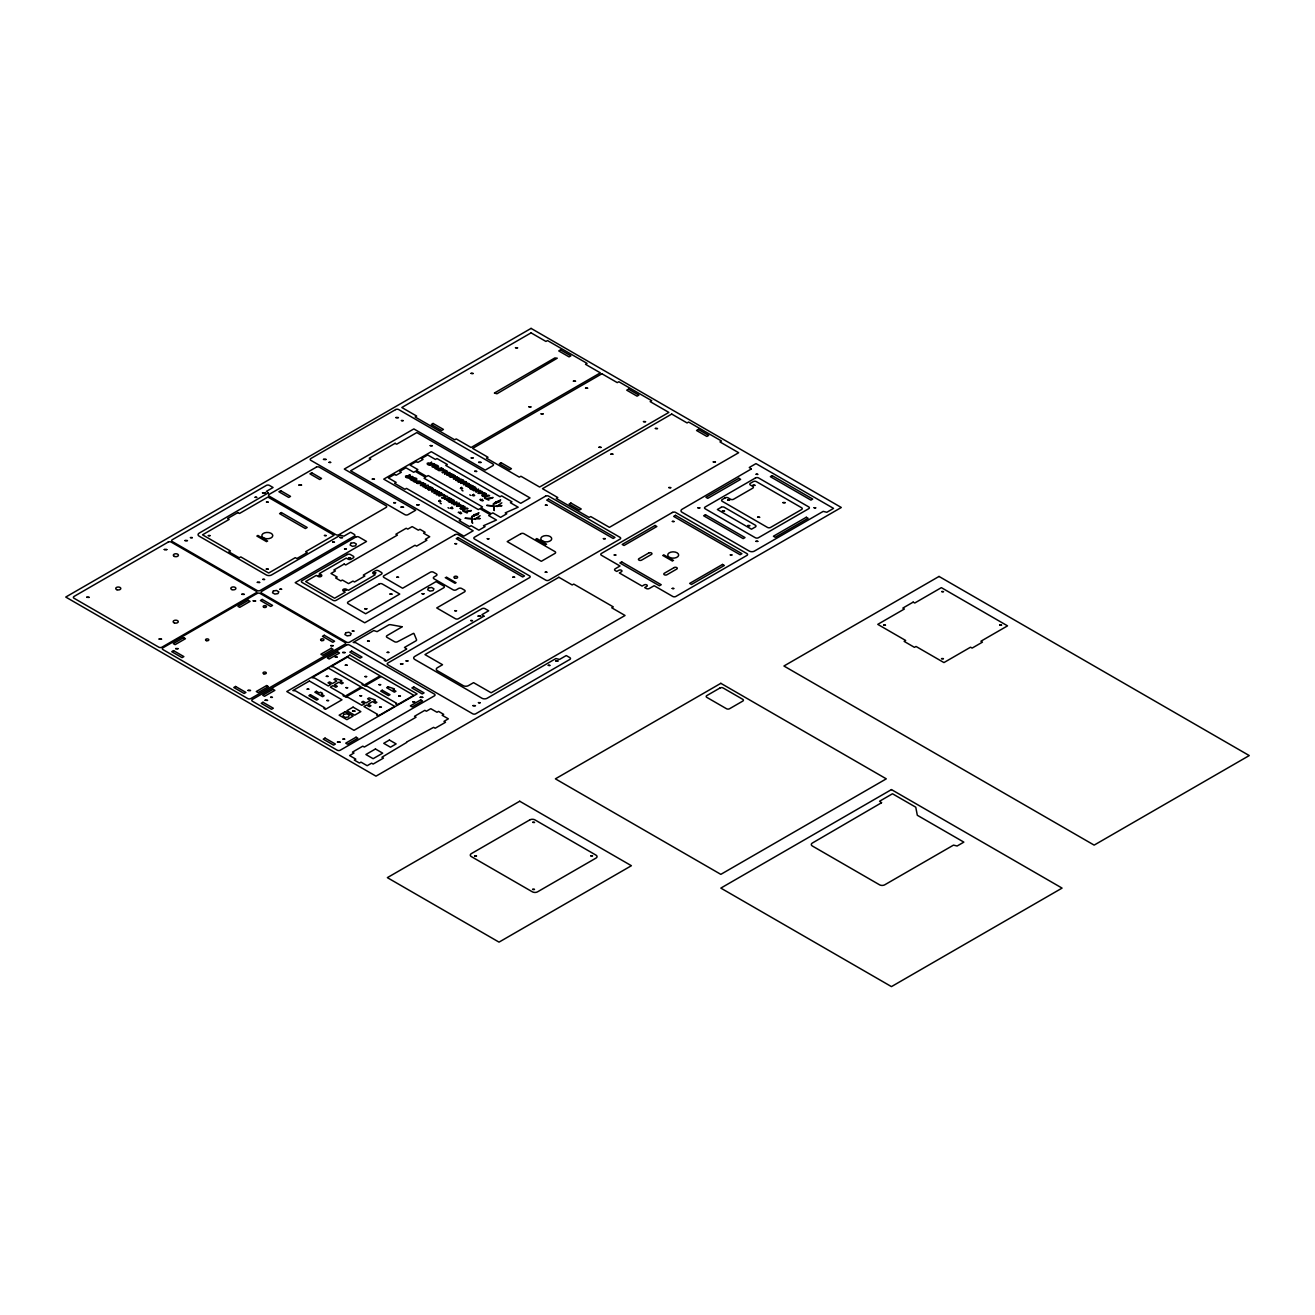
<?xml version="1.0" encoding="UTF-8"?>
<svg xmlns="http://www.w3.org/2000/svg" width="1315" height="1315" viewBox="0 0 1315 1315"><rect width="100%" height="100%" fill="white"/><g stroke="black" fill="none" stroke-linecap="round" stroke-linejoin="round"><path stroke-width="1.5" d="M428.296 489.722L433.654 490.413L432.29 491.202M450.026 476.967L455.368 477.575L453.281 478.66A2.679 1.545 0 0 0 453.774 479.104L454.924 479.137A43.905 25.347 0 0 0 455.976 479.005L458.804 478.529M455.828 503.974L457.045 502.182M439.588 492.254L439.572 492.172A2.367 1.364 0 0 0 438.931 491.794M453.757 501.311L451.226 500.752A6.542 3.781 0 0 0 452.426 501.508L453.067 502.083A2.104 1.216 0 0 1 452.015 502.56A2.301 1.331 0 0 1 451.144 502.56L450.059 502.396M438.75 495.722L444.733 495.344M445.916 470.474L444.7 470.063A3.846 2.219 0 0 1 442.399 469.061L442.859 468.88M485.366 493.256L484.167 492.846M422.888 486.665L423.364 486.024A21.566 12.46 0 0 1 424.646 484.89L420.866 485.646M444.602 473.827L445.078 473.186A21.566 12.46 0 0 1 446.36 472.052L442.58 472.808M454.02 504.648L454.513 504.007A21.566 12.46 0 0 1 455.779 502.872L452.113 503.629M475.734 491.81L476.227 491.169A21.566 12.46 0 0 1 477.493 490.035L473.663 490.791M401.979 626.91L387.054 635.605A2.186 1.266 0 0 0 387.054 637.397L394.5 641.704A2.186 1.266 0 0 0 397.59 641.704L413.567 633.304A2.186 1.266 0 0 1 414.143 633.912L416.51 639.665A2.186 1.266 0 0 1 415.935 640.849L404.478 647.457L406.582 648.805M463.39 484.594L467.072 484.594M448.037 500.867L448.497 501.705A6.23 3.6 0 0 0 449.648 502.264M469.751 488.029L470.211 488.868A6.23 3.6 0 0 0 471.362 489.427M471.378 510.549L465.658 511.14A5.638 3.255 0 0 1 465.115 511.124L463.176 510.483M406.565 649.133L385.805 661.231L384.243 660.344L385.279 659.736L355.806 642.723L353.225 642.427L373.772 630.559L377.076 631.644L388.533 625.036A2.186 1.266 0 0 1 390.588 624.691L401.995 626.729M409.935 474.978L409.984 476.441A3.715 2.137 0 0 1 410.625 476.688L410.97 476.655A19.939 11.506 0 0 0 411.447 476.589L411.644 476.556A12.18 7.035 0 0 1 412.335 476.457L413.124 477L408.965 477.723M473.893 514.921L473.975 515.086A1.742 1.003 0 0 0 474.107 514.527L474.107 514.527M495.508 502.264L494.374 503.152A4.159 2.4 0 0 0 494.062 503.629M470.967 488.128L469.965 487.865M416.954 483.312L418.581 482.063A28.075 16.207 0 0 1 419.551 481.668L420.652 481.898A3.846 2.219 0 0 0 423.003 482.868L424.088 483.394M438.618 470.096L440.295 469.225A28.075 16.207 0 0 1 441.265 468.847L442.925 468.715M467.795 508.691L467.072 508.067A12.18 7.035 0 0 0 466.398 508.165L466.184 508.198A19.939 11.506 0 0 1 465.707 508.264L465.444 508.297A3.715 2.137 0 0 0 464.721 508.05L464.688 506.587M456.338 505.749L458.047 504.845A28.075 16.207 0 0 1 459.017 504.467L460.349 504.615A3.846 2.219 0 0 0 462.469 505.65L463.554 506.193M465.888 485.925L469.291 487.257A14.432 8.334 0 0 1 468.337 486.78L468.337 486.78M411.168 478.808L415.589 478.956M432.882 465.97L437.303 466.118M472.529 495.508L473.038 495.015A7.265 4.192 0 0 1 473.597 494.555L473.745 494.341M481.224 500.522L481.734 500.029A7.265 4.192 0 0 1 482.293 499.585L482.441 499.355M450.815 508.346L451.324 507.853A7.265 4.192 0 0 1 451.883 507.393L452.031 507.179M415.606 479.433L411.233 479.318M437.353 466.578L432.816 466.25M463.192 480.978L463.357 480.287M461.565 487.487L461.039 487.914A9.139 5.276 0 0 0 460.365 488.539L461.006 488.062A7.265 4.192 0 0 1 461.565 487.602L461.713 487.388M451.883 507.278L451.308 507.738A9.139 5.276 0 0 0 450.683 508.33M482.293 499.453L481.717 499.914A9.139 5.276 0 0 0 481.093 500.505M473.548 494.473L473.022 494.9A9.139 5.276 0 0 0 472.397 495.492M424.909 487.635L428.312 488.966A14.432 8.334 0 0 1 427.342 488.49L427.26 488.424A25.33 14.629 0 0 1 429.134 487.964L431.895 487.947A3.879 2.236 0 0 0 432.405 487.783L429.676 486.632A1.759 1.019 0 0 0 428.937 486.846A10.816 6.246 0 0 1 429.545 487.125L426.372 487.849M446.623 474.797L450.026 476.129A14.432 8.334 0 0 1 449.056 475.652L449.023 475.619M444.174 498.763L447.577 500.095A14.432 8.334 0 0 1 446.623 499.618L446.574 499.585A25.33 14.629 0 0 1 448.415 499.092L451.16 499.075A3.879 2.236 0 0 0 451.67 498.911L448.957 497.76M420.356 485.153L425.419 484.101M442.054 472.397L447.149 471.263M473.219 490.298L478.282 489.246M439.999 500.226L439.358 500.719A9.139 5.276 0 0 0 438.651 501.377L439.292 500.9A7.265 4.192 0 0 1 439.851 500.44M460.71 512.192L460.003 512.751A9.139 5.276 0 0 0 459.379 513.343L460.02 512.866A7.265 4.192 0 0 1 460.579 512.406M458.968 511.995L458.228 512.456M480.715 499.141L479.844 499.667M450.272 499.93L450.42 501.114M471.986 487.092L472.134 488.276M434.739 464.277L434.049 463.62A12.18 7.035 0 0 0 433.375 463.718L433.161 463.751A19.939 11.506 0 0 1 432.684 463.833L432.372 463.866A3.715 2.137 0 0 0 431.698 463.62L431.517 462.009L430.86 463.39A8.613 4.981 0 0 0 428.69 463.094L427.26 463.225M406.614 742.054L433.621 727.343L435.166 728.247L445.522 722.28L443.96 721.376L448.366 718.845L442.152 715.261L443.697 714.374L438.536 711.382L436.991 712.27L430.778 708.686L426.389 711.234L424.827 710.33L414.488 716.313L416.05 717.201L364.337 747.052L362.792 746.164L352.453 752.131L353.998 753.018L349.609 755.566L355.806 759.149L354.261 760.037L359.422 763.029L360.984 762.125L367.181 765.708L371.586 763.177L373.131 764.064L383.47 758.097L381.925 757.21L406.614 742.498M495.508 503.464L496.626 502.872A3.6 2.071 0 0 1 496.018 502.116M473.795 516.302L474.797 515.595A3.6 2.071 0 0 1 474.304 514.954M482.276 491.679L481.915 491.826A3.846 2.219 0 0 0 484.183 492.813M448.185 500.719L451.67 501.952L450.552 501.196M417.562 482.539L415.31 482.276A35.867 20.711 0 0 1 414.11 481.75L413.37 481.389M433.671 489.196L431.797 489.739M446.837 474.682L447.938 474.912M425.107 487.52L426.224 487.75M438.898 491.794L437.402 492.27A30.475 17.588 0 0 1 436.005 492.599L434.114 493.372M466.102 485.81L467.22 486.04M444.388 498.632L445.489 498.878M484.89 497.662L486.829 498.286A5.638 3.255 0 0 0 487.323 498.303L493.109 497.497L491.103 498.385A54.803 31.642 0 0 1 489.69 498.681L488.44 498.895M420.077 481.06L416.559 481.882M471.132 510.762L469.389 511.223A54.803 31.642 0 0 1 467.976 511.519L467.104 512.094M405.546 476.063L406.976 475.931A8.613 4.981 0 0 1 409.146 476.227L408.834 475.077L409.918 474.896M482.013 494.818L483.427 494.703A8.613 4.981 0 0 1 485.597 494.999L486.254 493.618L486.435 495.213A3.715 2.137 0 0 1 487.092 495.459L487.421 495.426A19.939 11.506 0 0 0 487.898 495.361L488.112 495.328A12.18 7.035 0 0 1 488.786 495.229L489.607 495.739L485.465 496.478M435.38 468.025L436.892 468.567M413.666 480.863L415.178 481.389M473.581 495.936L474.123 495.706A4.619 2.663 0 0 1 474.699 495.459M461.581 488.966L462.091 488.753A4.619 2.663 0 0 1 462.666 488.506M451.9 508.757L452.409 508.543A4.619 2.663 0 0 1 452.985 508.297M482.309 500.949L482.802 500.719A4.619 2.663 0 0 1 483.394 500.489M460.546 513.787L461.088 513.557A4.619 2.663 0 0 1 461.68 513.31M439.785 501.837L440.361 501.59A4.619 2.663 0 0 1 440.952 501.344M449.746 472.48L449.566 472.529A21.813 12.591 0 0 1 448.974 472.677L446.919 473.186M428.032 485.301L427.835 485.366A21.813 12.591 0 0 1 427.26 485.514L425.205 486.024M459.182 503.283L459.099 503.316A21.813 12.591 0 0 1 458.409 503.497L456.437 503.99M469.274 484.232L467.565 484.528M476.753 513.918L476.375 514.066A29.456 17.013 0 0 0 474.978 514.527A4.224 2.449 0 0 0 474.337 514.872M459.921 481.832L463.653 481.043L466.217 481.947M472.282 486.945L473.318 486.797A4.027 2.334 0 0 1 474.321 486.912L474.567 486.961A3.057 1.775 0 0 1 475.586 487.355L476.129 488.769M450.568 499.782L451.604 499.634A4.027 2.334 0 0 1 452.607 499.749L452.853 499.799A3.057 1.775 0 0 1 453.872 500.193L454.579 501.607M454.859 475.668L450.157 476.868M433.243 488.457L428.443 489.706M456.502 502.1L451.85 503.579M437.057 491.366L434.262 491.843A43.905 25.347 0 0 1 433.21 491.974L432.142 491.974A2.679 1.545 0 0 1 431.55 491.613M430.679 464.885L434.64 464.294M463.702 509.332L467.663 508.724M448.908 498.385L445.637 498.977M498.467 501.097L498.089 501.229A29.456 17.013 0 0 0 496.692 501.689A4.224 2.449 0 0 0 496.051 502.034M445.621 470.639L438.947 470.622M423.907 483.476L417.348 483.493M485.087 493.421L478.413 493.404M463.373 506.259L456.815 506.291M453.511 476.901L455.171 475.652M439.637 468.173L437.501 468.567M417.923 481.011L415.606 481.405M450.059 473.088L444.733 473.975M441.035 494.029L438.207 494.654M498.895 500.982L500.686 499.947L499.766 500.67A15.27 8.811 0 0 1 499.273 500.933L499.026 501.147A5.145 2.975 0 0 0 498.204 501.442L497.284 501.755A5.424 3.14 0 0 1 496.659 501.952L497.185 502.462M459.214 481.964L458.047 481.849M437.501 494.802L436.301 494.621M435.462 491.07L437.533 490.774M463.406 481.685L463.932 481.734A5.359 3.09 0 0 0 464.343 481.915L464.392 481.947M465.937 482.835L469.143 483.641M466.332 483.378L466.858 483.427A5.359 3.09 0 0 0 467.269 483.608L467.318 483.641M441.692 494.522L442.218 494.572A5.359 3.09 0 0 0 442.629 494.752L442.678 494.785M444.223 495.673L447.429 496.462M444.618 496.215L445.144 496.265A5.359 3.09 0 0 0 445.555 496.445L445.604 496.478M464.425 482.178L460.645 482.819M467.367 483.871L463.587 484.512M435.117 491.136L433.917 491.037A11.654 6.723 0 0 1 434.64 490.709L434.92 490.594A7.282 4.208 0 0 0 435.429 490.413L435.594 489.903M442.711 495.015L438.931 495.656M445.654 496.708L441.741 497.859M478.035 491.169L480.123 490.659A21.813 12.591 0 0 0 480.698 490.511L476.375 492.057M495.295 503.563L495.689 502.248A1.742 1.003 0 0 0 495.821 501.689L495.821 501.689M473.548 516.401L473.696 515.332L472.66 515.99A4.159 2.4 0 0 0 472.348 516.466M459.083 477.887L455.631 478.2A11.654 6.723 0 0 1 456.354 477.871L456.65 477.756A7.282 4.208 0 0 0 457.143 477.575L457.423 477.181M498.451 505.568L501.574 505.733M476.72 518.406L480.123 518.587M448.086 475.011L451.259 474.288A10.816 6.246 0 0 0 450.634 474.008A1.759 1.019 0 0 1 451.292 473.795L454.119 474.962A3.879 2.236 0 0 1 453.609 475.11L450.848 475.126A25.33 14.629 0 0 0 448.892 475.504M467.351 486.139L470.523 485.416A10.816 6.246 0 0 0 469.915 485.136A1.759 1.019 0 0 1 470.556 484.923L473.384 486.09A3.879 2.236 0 0 1 472.874 486.238L470.129 486.254A25.33 14.629 0 0 0 468.173 486.616M429.89 464.409L430.613 464.294A3.304 1.907 0 0 0 431.09 464.195A3.715 2.153 0 0 0 429.627 463.685L428.904 463.603A2.351 1.364 0 0 0 428.032 463.587M462.913 508.856L463.636 508.724A3.304 1.907 0 0 0 464.113 508.626A3.715 2.153 0 0 0 462.65 508.132L461.762 508.034A2.351 1.364 0 0 0 461.055 508.034A2.498 1.447 0 0 0 462.518 508.921M408.11 477.246L408.883 477.131A3.304 1.907 0 0 0 409.376 477.033M484.578 496.018L485.35 495.887A3.304 1.907 0 0 0 485.827 495.788M464.622 482.835L466.43 482.046M464.146 482.901L460.694 483.378M495.656 506.176L494.259 506.324M473.942 519.014L472.545 519.162M458.261 481.602L459.099 481.471A32.661 18.854 0 0 0 460.151 481.257L461.861 480.715L461.138 480.238A5.786 3.337 0 0 0 460.513 480.057L457.308 480.419A27.977 16.158 0 0 1 456.502 480.534L456.157 480.583M446.705 473.219L447.61 471.362M425.041 486.057L425.83 484.15M477.855 491.202L478.693 489.295M434.443 493.421L434.788 493.372A27.977 16.158 0 0 0 435.594 493.256L438.799 492.895A5.786 3.337 0 0 1 439.424 493.076L440.147 493.552L438.437 494.095A32.661 18.854 0 0 1 437.385 494.292L436.448 494.44M498.155 505.765L501.837 505.749M476.424 518.603L479.86 518.57M442.021 497.892L447.61 496.56M459.905 505.798L459.231 505.174M441.988 470.195L442.81 470.129L441.561 469.554M420.274 483.032L421.096 482.967L419.764 482.391M481.454 492.977L482.276 492.911L480.978 492.336M441.117 467.795L441.922 468.058L438.487 469.34M423.512 486.912L428.279 485.35M453.494 477.033L455.631 477.033A11.227 6.476 0 0 1 456.502 476.885L457.176 477M431.78 489.87L433.917 489.854A11.227 6.476 0 0 1 434.788 489.722L435.462 489.838M499.93 501.574L499.881 501.788A6.378 3.682 0 0 0 497.399 502.478M478.052 514.412L478.167 514.625A6.378 3.682 0 0 0 475.685 515.316M484.38 495.278L483.542 495.213A2.351 1.364 0 0 0 482.769 495.196M494.341 510.45A17.325 9.994 0 0 1 493.815 506.357L493.898 506.357M455.746 480.024L457.719 479.761A30.475 17.588 0 0 0 459.132 479.433L460.612 478.972A2.367 1.364 0 0 1 461.138 479.186L463.11 480.139M496.659 506.308C498.878 507.212 494.193 505.305 497.744 505.634M474.945 519.146C477.148 520.082 472.414 518.061 476.03 518.472M464.672 506.505L463.57 506.686L463.883 507.837A8.613 4.981 0 0 0 461.713 507.541L460.135 508.248M475.734 488.72L474.255 487.405L472.94 487.914A6.542 3.781 0 0 0 474.14 488.67L474.288 488.736M441.396 492.977L439.588 492.451M454.168 504.779L459.346 503.3M471.773 489.558L472.858 489.739A2.301 1.331 0 0 0 473.729 489.722A2.104 1.216 0 0 0 474.682 489.427L474.518 488.868M493.667 506.324L491.695 505.765A10.191 5.885 0 0 1 490.511 505.733L486.698 505.387L488.506 505.535A28.125 16.24 0 0 0 490.643 505.683A6.493 3.748 0 0 0 493.076 505.552A2.186 1.266 0 0 1 493.684 504.648M501.82 502.856L501.311 503.119A3.008 1.726 0 0 1 500.522 503.842A32.267 18.64 0 0 1 499.108 504.631L498.286 505.552M480.106 515.694L479.597 515.957A3.008 1.726 0 0 1 478.808 516.663A32.267 18.64 0 0 1 477.394 517.469L476.572 518.389M428.279 464.77L430.038 465.198A2.975 1.71 0 0 0 430.416 465M483.016 496.363L484.775 496.791A2.975 1.71 0 0 0 485.153 496.61M406.565 477.592L408.324 478.035A2.975 1.71 0 0 0 408.702 477.838M461.302 509.201L463.061 509.628A2.975 1.71 0 0 0 463.439 509.447M444.503 494.769L441.363 493.963L441.643 493.109M488.868 500.16L484.578 498.27M467.154 512.998L462.864 511.108M448.925 498.303L448.81 498.254A10.816 6.246 0 0 0 448.201 497.974A1.759 1.019 0 0 1 448.842 497.76M472.266 488.358L473.367 489.147L470.819 488.358M461.927 490.314L462.436 490.594A4.224 2.433 0 0 0 462.995 490.889M469.751 494.835L470.244 495.114A4.224 2.433 0 0 0 470.819 495.41M440.213 503.152L440.722 503.431A4.224 2.433 0 0 0 441.281 503.727M448.037 507.672L448.53 507.952A4.224 2.433 0 0 0 449.105 508.248M435.084 468.551L435.824 468.913A35.867 20.711 0 0 0 437.024 469.439L438.668 470.474M663.697 554.815L673.527 560.486M662.678 555.407L672.491 561.078M536.767 538.542L546.596 544.213M535.731 539.134L545.561 544.821M446.295 577.055L456.108 582.726M445.259 577.647L455.072 583.318M257.822 535.402L267.652 541.09M256.803 536.01L266.616 541.681M478.101 493.24L479.761 492.024A28.075 16.207 0 0 1 480.731 491.629L482.391 491.498M477.115 513.705L478.972 512.784L478.052 513.507A15.27 8.811 0 0 1 477.559 513.77L477.477 514.017A5.145 2.975 0 0 0 476.49 514.28L475.422 514.642A5.424 3.14 0 0 1 474.945 514.79M493.355 503.53L493.7 504.401M471.641 516.351L471.986 517.239M494.259 510.467L494.013 509.497A20.267 11.704 0 0 1 493.832 508.445A17.522 10.126 0 0 1 493.782 507.508A7.117 4.109 0 0 1 494.095 506.374M460.973 509.037A3.452 2.005 0 0 1 460.25 508.461M459.329 505.798A1.874 1.085 0 0 1 458.212 505.733M419.863 483.016A1.874 1.085 0 0 1 418.745 482.95M409.327 476.901A3.715 2.153 0 0 0 407.913 476.523L407.075 476.441A2.351 1.364 0 0 0 406.302 476.424M407.782 477.312A2.498 1.447 0 0 1 406.319 476.572M406.236 477.444A3.452 2.005 0 0 1 405.513 476.852M471.954 517.469A2.186 1.266 0 0 0 471.362 518.389A6.493 3.748 0 0 1 468.929 518.521L464.984 518.225L466.792 518.373A28.125 16.24 0 0 0 468.929 518.521A10.191 5.885 0 0 0 469.965 518.587L472.184 519.195A17.325 9.994 0 0 0 472.627 523.288L472.299 522.334A20.267 11.704 0 0 1 472.101 521.282A17.522 10.126 0 0 1 472.069 520.346A7.117 4.109 0 0 1 472.381 519.211M484.364 495.295A3.715 2.153 0 0 1 485.777 495.673M484.232 496.084A2.498 1.447 0 0 1 482.769 495.344M482.704 496.199A3.452 2.005 0 0 1 481.964 495.623M481.043 492.961A1.874 1.085 0 0 1 479.926 492.895M441.577 470.178A1.874 1.085 0 0 1 440.459 470.113M435.232 464.853A2.926 1.693 0 0 1 436.761 465.148C443.78 468.14 426.981 468.304 433.473 465.099A8.876 5.129 0 0 1 435.232 464.885M429.495 464.474A2.498 1.447 0 0 1 428.032 463.735M427.95 464.606A3.452 2.005 0 0 1 427.227 464.014M410.116 479.005C411.611 482.638 420.652 479.055 415.08 477.953A2.926 1.693 0 0 0 413.518 477.69A8.876 5.129 0 0 0 411.743 477.937L410.132 478.89M86.708 597.306L89.256 597.355L86.724 597.24M164.26 549.538L166.824 549.588L164.26 549.538M159.099 639.09L161.646 639.189L159.115 638.991M175.635 648.64L178.199 648.689L175.651 648.591M184.938 540.58L187.503 540.629L184.955 540.531M190.478 537.605L192.302 537.654L190.478 537.605M208.362 535.616L210.186 535.649L208.362 535.567M241.812 594.314L244.376 594.364L241.829 594.265M255.11 497.317L256.935 497.382L255.126 497.234M253.187 600.873L255.751 600.988L253.22 600.774M248.025 690.441L250.573 690.49L248.025 690.375M262.507 492.813L265.055 492.878L262.507 492.813M257.329 582.364L259.877 582.43L257.346 582.315M266.485 502.051L268.309 502.133L266.518 501.936M262.868 579.405L264.693 579.471L262.885 579.323M266.32 569.083L268.145 569.116L266.32 569.083M265.088 700.287L267.635 700.385L265.104 700.172M270.627 697.312L272.452 697.345L270.627 697.279M279.931 589.252L281.755 589.284L279.931 589.219M298.949 485.054L301.513 485.103L298.949 485.054M307.2 689.175L309.025 689.224L307.2 689.142M323.506 459.379L326.071 459.445L323.506 459.379M318.509 575.51L320.696 575.592L318.542 575.428M324.46 535.517L326.284 535.599L324.476 535.452M329.046 462.387L330.87 462.42L329.046 462.354M332.662 542.092L334.487 542.158L332.679 542.01M326.334 676.337L328.158 676.387L326.334 676.304M326.843 700.517L328.668 700.599L326.876 700.418M330.755 645.649L333.303 645.714L330.755 645.599M340.059 537.588L342.607 537.654L340.059 537.539M335.243 657.007L337.067 657.056L335.243 657.007M344.563 548.947L346.387 548.996L344.563 548.914M343.856 590.139L346.042 590.188L343.856 590.139M342.64 652.519L345.204 652.569L342.656 652.47M348.508 558.201L350.694 558.234L348.508 558.201M337.462 742.071L340.026 742.12L337.462 742.071M345.335 665.226L347.16 665.259L345.335 665.226M345.976 687.679L347.801 687.761L345.993 687.614M343.001 739.112L344.826 739.178L343.018 739.03M352.305 631.052L354.13 631.118L352.338 630.97M352.601 711.103L355.149 711.152L352.601 711.053M372.293 479.104L374.479 479.137L372.309 479.055M364.649 608.713L366.836 608.763L364.649 608.713M359.932 695.75L361.757 695.783L359.948 695.701M364.978 676.568L366.803 676.6L364.978 676.535M367.559 641.046L369.384 641.112L367.575 640.964M373.838 572.83L376.024 572.863L373.838 572.781M378.999 684.671L380.824 684.704L379.016 684.622M395.897 417.595L398.445 417.644L395.897 417.545M379.591 707.092L381.416 707.125L379.591 707.059M393.678 502.692L395.503 502.724L393.678 502.692M389.98 594.084L392.182 594.183L390.013 594.002M387.218 652.388L389.043 652.421L387.218 652.355M401.437 420.603L403.261 420.668L401.453 420.521M396.818 577.252L398.642 577.285L396.818 577.219M401.059 507.146L403.623 507.261L401.091 507.048M400.549 663.861L403.097 663.911L400.565 663.812M398.659 696.013L400.467 696.079L398.675 695.931M406.088 660.903L407.913 660.935L406.088 660.903M416.756 504.763L418.959 504.812L416.756 504.763M412.811 701.799L414.636 701.832L412.811 701.799M430.202 445.67L432.388 445.752L430.219 445.571M422.115 593.722L423.94 593.772L422.115 593.722M420.192 697.295L422.756 697.345L420.192 697.295M454.941 543.687L456.765 543.736L454.957 543.654M454.793 610.719L456.617 610.768L454.793 610.686M471.049 373.411L473.236 373.509L471.066 373.329M471.23 457.916L473.055 457.949L471.23 457.916M474.666 471.329L476.852 471.428L474.699 471.247M478.627 462.37L481.175 462.42L478.627 462.321M470.721 620.598L472.529 620.664L470.754 620.483M478.101 616.11L480.665 616.16L478.101 616.11M472.94 705.662L475.488 705.711L472.94 705.596M487.29 538.739L489.114 538.821L487.323 538.673M478.463 702.687L480.287 702.769L478.479 702.605M474.633 855.917L476.457 855.95L474.633 855.917M515.513 347.752L517.699 347.834L515.529 347.653M512.916 577.17L514.74 577.236L512.932 577.088M528.959 406.845L531.145 406.943L528.975 406.762M541.106 413.863L543.292 413.913L541.106 413.83M545.429 505.19L547.254 505.223L545.429 505.157M545.265 572.222L547.089 572.288L545.281 572.14M532.756 822.352L534.58 822.434L532.772 822.286M532.608 889.384L534.432 889.417L532.608 889.384M548.273 665.374L550.097 665.456L548.289 665.291M555.653 660.886L558.218 660.985L555.686 660.771M573.422 381.186L575.608 381.219L573.422 381.136M585.57 388.204L587.756 388.237L585.57 388.155M599.015 447.297L601.202 447.396L599.032 447.215M603.404 538.657L605.229 538.69L603.404 538.657M610.9 454.168L613.102 454.217L610.916 454.119M590.731 855.818L592.555 855.901L590.747 855.753M614.236 555.012L616.061 555.045L614.236 554.979M643.479 421.638L645.665 421.721L643.495 421.54M655.363 428.493L657.549 428.591L655.396 428.411M668.809 487.602L670.995 487.684L668.842 487.52M672.36 521.463L674.184 521.529L672.376 521.381M672.195 588.479L674.02 588.528L672.212 588.446M697.986 507.853L699.81 507.886L697.986 507.853M713.272 461.927L715.459 461.976L713.289 461.894M722.445 510.976L724.631 511.025L722.445 510.927M727.606 499.93L729.792 500.029L727.639 499.848M730.335 554.93L732.159 554.963L730.335 554.881M747.775 525.606L749.961 525.688L747.791 525.507M752.936 485.301L755.139 485.35L752.953 485.251M756.125 474.288L757.95 474.37L756.141 474.222M755.961 541.32L757.785 541.353L755.961 541.32M757.604 517.239L759.791 517.337L757.621 517.157M782.935 502.609L785.121 502.659L782.935 502.609M814.084 507.754L815.908 507.837L814.1 507.689M883.614 625.167L885.439 625.2L883.614 625.167M941.737 591.602L943.562 591.684L941.754 591.536M941.573 658.634L943.397 658.667L941.573 658.634M999.712 625.069L1001.537 625.118L999.712 625.069M494.473 393.086L496.955 393.76L557.248 358.206L554.864 357.943L494.489 392.988M268.342 492.878L199.14 533.167A3.649 2.104 0 0 0 199.14 536.158L266.353 574.967A3.649 2.104 0 0 0 271.531 574.967L340.289 535.254L343.922 536.158L350.645 532.279L354.261 534.367A2.186 1.266 0 0 1 354.261 536.158L260.156 590.484A2.186 1.266 0 0 1 257.05 590.484L172.265 541.533A2.186 1.266 0 0 1 172.265 539.742L266.353 485.416A2.186 1.266 0 0 1 269.46 485.416L273.076 487.503L266.353 491.383L268.342 492.878M483.953 616.16L414.751 656.448A3.649 2.104 0 0 0 414.751 659.44L481.964 698.249A3.649 2.104 0 0 0 487.142 698.249L555.9 658.552L559.516 659.44L566.239 655.56L569.855 657.648A2.186 1.266 0 0 1 569.855 659.44L475.767 713.766A2.186 1.266 0 0 1 472.66 713.766L387.859 664.815A2.186 1.266 0 0 1 387.859 663.023L481.964 608.697A2.186 1.266 0 0 1 485.071 608.697L488.687 610.785L481.964 614.664L483.953 616.16M751.26 468.995L682.058 509.283A3.649 2.104 0 0 0 682.058 512.275L749.271 551.084A3.649 2.104 0 0 0 754.448 551.084L823.206 511.387L826.823 512.275L833.546 508.395L755.994 463.62L749.271 467.499L751.26 468.995M881.543 802.725L812.358 843.03A3.649 2.104 0 0 0 812.358 846.005L879.571 884.814A3.649 2.104 0 0 0 884.732 884.814L953.507 845.118L957.123 846.005L963.846 842.126L917.311 815.267L915.766 807.196L892.491 793.767L879.571 801.23L881.543 802.725M273.372 590.945L272.517 592.769L274.819 594.084L277.975 593.607L278.813 591.783L276.512 590.468L273.372 590.945M350.924 543.194L350.086 545.002L352.387 546.333L355.527 545.84L356.365 544.032L354.064 542.701L350.924 543.194M345.746 632.745L344.908 634.553L347.209 635.885L350.349 635.392L351.204 633.583L348.902 632.252L345.746 632.745M343.807 714.308L342.968 716.116L345.27 717.448L348.409 716.971L349.264 715.146L346.963 713.815L343.807 714.308M428.476 587.969L427.638 589.778L429.939 591.109L433.079 590.616L433.917 588.808L431.616 587.476L428.476 587.969M531.079 328.388L65.75 597.059L375.975 776.162L841.304 507.491L531.079 328.388M395.618 409.59L310.833 458.54A2.186 1.266 0 0 0 310.833 460.332L404.921 514.658A2.186 1.266 0 0 0 408.028 514.658L415.655 510.253L344.3 469.061L413.847 428.92L485.202 470.113L492.829 465.707A2.186 1.266 0 0 0 492.829 463.916L398.724 409.59A2.186 1.266 0 0 0 395.618 409.59M168.123 542.125L74.018 596.451A2.186 1.266 0 0 0 74.018 598.243L158.819 647.194A2.186 1.266 0 0 0 161.926 647.194L256.014 592.868A2.186 1.266 0 0 0 256.014 591.076L171.229 542.125A2.186 1.266 0 0 0 168.123 542.125M531.079 332.859L401.815 407.502L416.691 416.082L415.129 416.97L454.694 439.802L456.239 438.914L471.099 447.495L600.363 372.868L585.504 364.288L587.049 363.384L547.5 340.552L545.955 341.456L531.079 332.859M237.916 512.571L227.577 518.537L229.139 519.441L202.51 534.811L230.421 550.936L228.876 551.823L239.215 557.79L240.76 556.903L268.687 573.028L295.316 557.642L296.861 558.546L307.2 552.579L305.655 551.675L334.092 535.254L267.915 497.054L239.478 513.475L237.916 512.571M316.257 467.203L269.197 494.358A2.186 1.266 0 0 0 269.197 496.149L335.9 534.663A2.186 1.266 0 0 0 339.007 534.663L386.051 507.491A2.186 1.266 0 0 0 386.051 505.716L319.364 467.203A2.186 1.266 0 0 0 316.257 467.203M280.703 490.709L278.895 491.761L288.725 497.432L290.533 496.38L280.703 490.709M311.737 472.792L309.929 473.844L319.742 479.515L321.55 478.463L311.737 472.792M395.108 443.319L369.252 458.245L370.797 459.149L350.645 470.786L463.866 536.158L473.17 530.783L383.733 479.137L431.304 451.686L520.74 503.316L530.044 497.941L416.822 432.569L396.653 444.207L395.108 443.319M433.095 423.463L431.287 424.515L441.643 430.482L443.451 429.43L433.095 423.463M560.552 349.889L558.744 350.924L569.083 356.891L570.891 355.855L560.552 349.889M281.361 512.571L279.553 513.623L305.392 528.548L307.2 527.496L281.361 512.571M416.296 461.532L410.099 465.115L417.858 469.587L416.296 470.491L426.635 476.457L428.197 475.553L482.49 506.9L480.928 507.804L491.268 513.77L492.829 512.866L500.571 517.354L506.785 513.77L505.239 512.866L518.159 507.196L510.401 502.724L511.946 501.82L501.607 495.854L500.062 496.758L445.769 465.411L447.33 464.507L436.991 458.54L435.429 459.445L427.671 454.957L421.474 458.54L423.019 459.445L417.858 462.42L416.296 461.532M394.582 474.37L388.385 477.953L396.144 482.424L394.582 483.312L404.921 489.295L406.483 488.391L460.76 519.737L459.214 520.641L469.554 526.608L471.115 525.704L478.857 530.192L485.071 526.608L483.509 525.704L496.445 520.033L488.687 515.562L490.232 514.658L479.893 508.691L478.348 509.595L424.055 478.249L425.616 477.345L415.261 471.378L413.715 472.282L405.957 467.795L399.76 471.378L401.305 472.282L396.144 475.257L394.582 474.37M601.908 373.772L472.66 448.399L488.013 457.258L486.451 458.162L519.343 477.148L520.904 476.244L539.61 487.043L668.875 412.417L650.152 401.617L651.714 400.713L618.823 381.728L617.277 382.632L601.908 373.772M257.05 593.476L162.945 647.802A2.186 1.266 0 0 0 162.945 649.594L247.746 698.544A2.186 1.266 0 0 0 250.853 698.544L344.957 644.219A2.186 1.266 0 0 0 344.957 642.427L260.156 593.476A2.186 1.266 0 0 0 257.05 593.476M355.806 537.046L261.701 591.388A2.186 1.266 0 0 0 261.701 593.164L346.503 642.131A2.186 1.266 0 0 0 349.609 642.131L443.697 587.805A2.186 1.266 0 0 0 443.697 586.013L436.07 581.608L364.732 622.8L295.185 582.644L366.54 541.451L358.913 537.046A2.186 1.266 0 0 0 355.806 537.046M183.64 637.644L173.301 643.627L175.109 644.662L185.448 638.696L183.64 637.644M248.272 600.33L237.916 606.314L239.741 607.349L250.08 601.382L248.272 600.33M173.547 650.629L171.739 651.681L182.078 657.648L183.886 656.612L173.547 650.629M262.227 599.443L260.419 600.478L270.759 606.462L272.567 605.41L262.227 599.443M501.097 462.716L499.289 463.768L509.628 469.734L511.436 468.699L501.097 462.716M628.554 389.141L626.729 390.177L637.068 396.16L638.893 395.108L628.554 389.141M347.275 554.503L302.023 580.638A2.186 1.266 0 0 0 302.023 582.413L333.057 600.33A2.186 1.266 0 0 0 336.147 600.33L381.399 574.211A2.186 1.266 0 0 0 381.399 572.42L378.556 570.776A2.186 1.266 0 0 0 375.449 570.776L373.378 571.976A2.186 1.266 0 0 0 373.378 573.767L375.186 574.803L348.311 590.336L346.486 589.284A2.186 1.266 0 0 0 343.396 589.284A2.186 1.266 0 0 0 343.396 591.076L345.204 592.128L334.602 598.243L305.655 581.526L316.241 575.411L318.049 576.447A2.186 1.266 0 0 0 321.156 576.447A2.186 1.266 0 0 0 321.156 574.655L319.348 573.619L346.239 558.086L348.048 559.138A2.186 1.266 0 0 0 351.154 559.138L353.209 557.938A2.186 1.266 0 0 0 353.209 556.146L350.365 554.503A2.186 1.266 0 0 0 347.275 554.503M344.168 564.069L333.829 570.036L335.391 570.94L330.986 573.471L337.199 577.055L335.637 577.943L340.815 580.934L342.36 580.03L348.574 583.613L352.962 581.082L354.508 581.97L364.863 576.003L363.302 575.115L415.014 545.265L416.559 546.152L426.898 540.186L425.353 539.298L429.742 536.75L423.545 533.167L425.09 532.279L419.929 529.288L418.367 530.192L412.17 526.608L407.765 529.14L406.22 528.252L395.881 534.219L397.426 535.106L345.73 564.957L344.168 564.069M455.072 534.663L383.98 575.707A2.186 1.266 0 0 0 383.98 577.499L402.604 588.249L430.367 572.206A2.186 1.266 0 0 1 433.473 572.206L436.317 573.85A2.186 1.266 0 0 1 436.317 575.641L433.983 576.989A2.186 1.266 0 0 0 433.983 578.781L453.116 589.827A2.186 1.266 0 0 0 456.223 589.827L458.557 588.479A2.186 1.266 0 0 1 461.647 588.479L464.491 590.123A2.186 1.266 0 0 1 464.491 591.914L436.728 607.941L455.335 618.691A2.186 1.266 0 0 0 458.442 618.691L529.534 577.647A2.186 1.266 0 0 0 529.534 575.855L458.179 534.663A2.186 1.266 0 0 0 455.072 534.663M458.047 537.572L456.239 538.624L522.68 576.973L524.488 575.937L458.047 537.572M671.718 414.061L542.454 488.687L557.807 497.563L556.261 498.451L589.153 517.436L590.698 516.548L609.42 527.348L738.668 452.722L719.962 441.922L721.508 441.018L688.616 422.033L687.071 422.937L671.718 414.061M379.18 583.975L348.163 601.892A2.186 1.266 0 0 0 348.163 603.684L365.636 613.776L399.76 594.068L382.287 583.975A2.186 1.266 0 0 0 379.18 583.975M545.561 496.149L474.468 537.194A2.186 1.266 0 0 0 474.468 538.986L545.824 580.178A2.186 1.266 0 0 0 548.914 580.178L620.023 539.134A2.186 1.266 0 0 0 620.023 537.342L548.667 496.149A2.186 1.266 0 0 0 545.561 496.149M548.536 499.059L546.728 500.111L613.168 538.476L614.976 537.424L548.536 499.059M235.599 686.463L233.791 687.498L244.13 693.465L245.938 692.43L235.599 686.463M324.263 635.26L322.454 636.312L332.794 642.279L334.602 641.227L324.263 635.26M570.891 503.02L569.083 504.072L579.422 510.039L581.23 508.987L570.891 503.02M698.347 429.43L696.539 430.482L706.878 436.448L708.686 435.413L698.347 429.43M520.855 533.709L507.179 541.599L541.303 561.308L554.979 553.401A2.186 1.266 0 0 0 554.979 551.61L523.962 533.709A2.186 1.266 0 0 0 520.855 533.709M266.616 685.559L256.277 691.526L258.085 692.578L268.424 686.611L266.616 685.559M331.249 648.246L320.909 654.212L322.717 655.264L333.057 649.298L331.249 648.246M346.503 645.106L252.398 699.448A2.186 1.266 0 0 0 252.398 701.224L337.199 750.191A2.186 1.266 0 0 0 340.289 750.191L434.394 695.865A2.186 1.266 0 0 0 434.394 694.073L349.609 645.106A2.186 1.266 0 0 0 346.503 645.106M273.076 689.29L262.737 695.257L264.545 696.309L274.884 690.342L273.076 689.29M337.708 651.977L327.369 657.944L329.177 658.996L339.517 653.029L337.708 651.977M263 702.276L261.192 703.328L271.531 709.295L273.339 708.243L263 702.276M351.664 651.089L349.856 652.125L360.195 658.092L362.02 657.056L351.664 651.089M349.856 655.117L286.785 691.526L353.998 730.335L417.085 693.926L349.856 655.117M328.536 668.168L311.984 677.718L314.581 678.03L328.273 685.937L330.854 684.441L328.01 682.797L329.572 681.91L332.416 683.537L336.804 681.006L333.961 679.362L335.522 678.474L341.719 680.562L340.421 681.302L343.264 682.945L341.719 683.849L338.875 682.206L334.487 684.737L337.33 686.381L335.769 687.268L332.925 685.641L330.344 687.12L344.053 695.043L343.018 695.635L344.563 696.523L361.115 686.972L328.536 668.168M347.538 657.056L330.986 666.606L333.583 666.902L363.055 683.915L362.02 684.523L363.565 685.411L380.117 675.861L347.538 657.056M309.403 681.006L292.867 690.556L295.448 690.852L324.92 707.881L323.885 708.473L325.43 709.36L341.982 699.81L309.403 681.006M310.439 694.731L308.893 695.635L316.636 700.106L318.197 699.218L310.439 694.731M316.389 691.312L314.827 692.2L322.586 696.687L324.147 695.783L321.304 694.139L322.586 693.399L320.515 692.2L319.233 692.956L316.389 691.312M362.135 687.581L345.598 697.131L348.179 697.427L361.888 705.333L364.469 703.837L361.625 702.194L363.17 701.306L366.014 702.95L370.419 700.418L367.575 698.775L369.12 697.87L375.334 699.958L374.035 700.714L376.879 702.358L375.334 703.246L372.49 701.602L368.085 704.15L370.929 705.777L369.384 706.681L366.54 705.037L363.959 706.533L377.652 714.439L376.616 715.031L378.178 715.935L394.714 706.385L362.135 687.581M381.202 676.485L364.666 686.052L367.247 686.348L396.719 703.361L395.683 703.952L397.229 704.856L413.781 695.306L381.202 676.485M558.875 577.269L424.959 654.591L442.547 664.732L437.369 667.724A3.649 2.104 0 0 0 437.369 670.716L463.225 685.641A3.649 2.104 0 0 0 468.387 685.641L473.564 682.649L491.136 692.791L625.052 615.486L611.738 607.793L613.3 606.905L573.735 584.074L572.189 584.961L558.875 577.269M672.491 512.423L601.399 553.467A2.186 1.266 0 0 0 601.399 555.259L620.023 566.009L615.223 568.787A2.186 1.266 0 0 0 615.223 570.579L616.768 571.466L618.839 570.266A1.825 1.052 0 0 1 621.42 570.266A1.825 1.052 0 0 1 621.42 571.762L619.349 572.962L642.098 586.096L644.169 584.896A1.825 1.052 0 0 1 646.75 584.896A1.825 1.052 0 0 1 646.75 586.391L644.695 587.591L646.24 588.479A2.186 1.266 0 0 0 649.347 588.479L654.147 585.717L672.754 596.451A2.186 1.266 0 0 0 675.861 596.451L746.953 555.407A2.186 1.266 0 0 0 746.953 553.615L675.598 512.423A2.186 1.266 0 0 0 672.491 512.423M655.067 525.474L622.192 544.459L624 545.495L656.875 526.51L655.067 525.474M738.833 478.298L705.941 497.284L707.749 498.336L740.641 479.35L738.833 478.298M675.466 515.332L673.658 516.384L740.098 554.733L741.907 553.697L675.466 515.332M345.335 711.612L339.139 715.179L346.897 719.667L353.094 716.083L345.335 711.612M353.094 707.125L346.897 710.708L354.639 715.179L360.852 711.612L353.094 707.125M382.238 690.227L380.692 691.115L388.451 695.602L389.996 694.698L382.238 690.227M388.188 686.792L386.643 687.679L394.385 692.167L395.947 691.263L393.103 689.619L394.385 688.879L388.188 686.792M755.484 477.953L705.169 506.998A2.186 1.266 0 0 0 705.169 508.79L755.32 537.736A2.186 1.266 0 0 0 758.426 537.736L808.741 508.691A2.186 1.266 0 0 0 808.741 506.9L758.574 477.953A2.186 1.266 0 0 0 755.484 477.953M725.091 497.892L722.247 499.519A2.186 1.266 0 0 0 722.247 501.311L767.483 527.43A2.186 1.266 0 0 0 770.59 527.43L801.608 509.53A2.186 1.266 0 0 0 801.608 507.738L756.372 481.619A2.186 1.266 0 0 0 753.265 481.619L750.421 483.262A2.186 1.266 0 0 0 750.421 485.054L752.739 486.386A2.186 1.266 0 0 1 752.739 488.177L733.622 499.223A2.186 1.266 0 0 1 730.515 499.223L728.181 497.892A2.186 1.266 0 0 0 725.091 497.892M621.699 561.899L619.891 562.952L659.44 585.783L661.248 584.731L621.699 561.899M772.152 475.636L770.343 476.671L810.928 500.111L812.736 499.059L772.152 475.636M705.448 514.74L703.64 515.776L743.205 538.624L745.013 537.572L705.448 514.74M721.212 507.294L717.365 509.513L751.49 529.205L755.336 526.986A2.186 1.266 0 0 0 755.336 525.195L724.302 507.294A2.186 1.266 0 0 0 721.212 507.294M325.052 738.093L323.227 739.145L333.583 745.112L335.391 744.06L325.052 738.093M413.715 686.907L411.907 687.942L422.247 693.926L424.055 692.874L413.715 686.907M648.821 552.957L638.991 558.628A1.825 1.052 0 0 0 638.991 560.124A1.825 1.052 0 0 0 641.588 560.124L651.402 554.453A1.825 1.052 0 0 0 651.402 552.957A1.825 1.052 0 0 0 648.821 552.957M356.069 737.205L345.73 743.172L347.538 744.224L357.877 738.241L356.069 737.205M420.701 699.892L410.362 705.859L412.17 706.911L422.51 700.928L420.701 699.892M674.151 567.587L664.338 573.258A1.825 1.052 0 0 0 664.338 574.754A1.825 1.052 0 0 0 666.919 574.754L676.732 569.083A1.825 1.052 0 0 0 676.732 567.587A1.825 1.052 0 0 0 674.151 567.587M389.421 740.033L383.733 743.32L390.456 747.199L396.144 743.912L389.421 740.033M375.449 748.991L365.899 754.514L373.131 758.689L382.698 753.166L375.449 748.991M722.543 564.431L689.652 583.416L691.46 584.452L724.351 565.466L722.543 564.431M806.309 517.255L773.417 536.241L775.225 537.293L808.117 518.307L806.309 517.255M720.834 683.323L555.39 778.842L720.834 874.36L886.294 778.842L720.834 683.323M519.704 801.23L387.35 877.647L499.026 942.132L631.397 865.714L519.704 801.23M720.012 687.975L706.829 695.586A2.186 1.266 0 0 0 706.829 697.377L726.472 708.719A2.186 1.266 0 0 0 729.578 708.719L742.761 701.109A2.186 1.266 0 0 0 742.761 699.317L723.119 687.975A2.186 1.266 0 0 0 720.012 687.975M939.025 576.447L783.921 666.015L1094.146 845.118L1249.25 755.566L939.025 576.447M529.797 819.886L471.362 853.616A3.649 2.104 0 0 0 471.362 856.607L532.378 891.833A3.649 2.104 0 0 0 537.539 891.833L595.974 858.103A3.649 2.104 0 0 0 595.974 855.112L534.958 819.886A3.649 2.104 0 0 0 529.797 819.886M913.169 602.122L902.83 608.089L904.391 608.993L877.763 624.362L905.673 640.487L904.128 641.375L914.467 647.358L916.013 646.454L943.94 662.579L970.569 647.194L972.114 648.098L982.453 642.131L980.908 641.227L1007.537 625.858L941.359 587.641L914.73 603.026L913.169 602.122M891.455 789.592L720.834 888.102L891.455 986.612L1062.076 888.102L891.455 789.592M321.452 640.569A1.644 0.953 0 0 0 323.917 639.731A1.644 0.953 0 0 0 321.452 638.909A1.644 0.953 0 0 0 321.452 640.569M263.986 607.382A1.644 0.953 0 0 0 266.452 606.56A1.644 0.953 0 0 0 263.986 605.738A1.644 0.953 0 0 0 263.986 607.382M206.274 640.619A1.644 0.953 0 0 0 208.822 639.895A1.644 0.953 0 0 0 206.471 638.975A1.644 0.953 0 0 0 206.274 640.619M263.838 673.822A1.644 0.953 0 0 0 266.304 673.001A1.644 0.953 0 0 0 263.838 672.179A1.644 0.953 0 0 0 263.838 673.822M174.451 556.442A2.564 1.479 0 0 0 178.429 555.324A2.564 1.479 0 0 0 174.763 553.894A2.564 1.479 0 0 0 174.451 556.442M231.917 589.613A2.564 1.479 0 0 0 235.895 588.495A2.564 1.479 0 0 0 232.229 587.065A2.564 1.479 0 0 0 231.917 589.613M174.435 622.948A2.564 1.479 0 0 0 178.281 621.666A2.564 1.479 0 0 0 174.435 620.384A2.564 1.479 0 0 0 174.435 622.948M116.986 589.761A2.564 1.479 0 0 0 120.816 588.479A2.564 1.479 0 0 0 116.986 587.213A2.564 1.479 0 0 0 116.986 589.761M670.124 557.626A5.49 3.172 0 0 0 678.655 555.226A5.49 3.172 0 0 0 670.798 552.152A5.49 3.172 0 0 0 670.124 557.626M543.177 541.353A5.49 3.172 0 0 0 551.725 538.969A5.49 3.172 0 0 0 543.868 535.895A5.49 3.172 0 0 0 543.177 541.353M264.578 538.345A5.49 3.172 0 0 0 272.797 535.599A5.49 3.172 0 0 0 264.578 532.854A5.49 3.172 0 0 0 264.578 538.345M454.859 578.156A1.825 1.052 0 0 0 457.604 577.252A1.825 1.052 0 0 0 454.859 576.332A1.825 1.052 0 0 0 454.859 578.156"/></g></svg>
